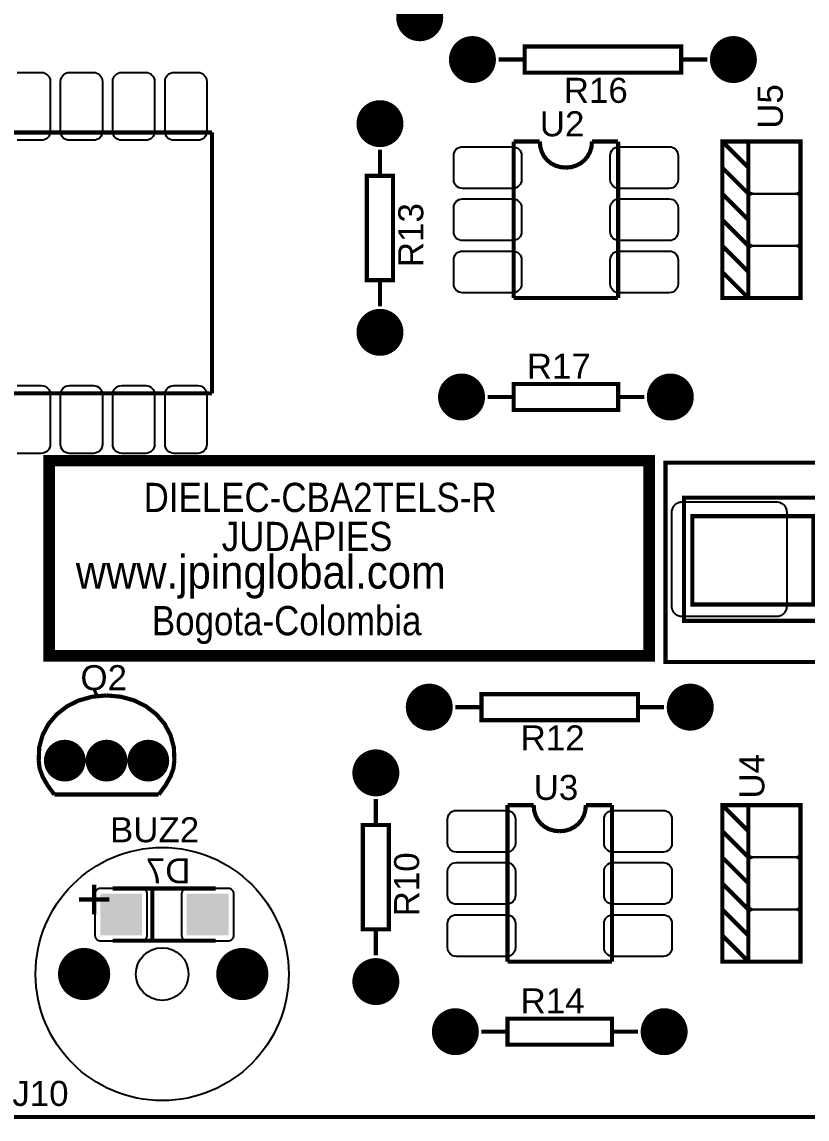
# Model space of a CAD drawing. Header units: inches. Extents: x -3.04 to 3.04, y -2.27 to 2.27.
# Drawn here: x 0.496 to 2.001, y -2.267 to -0.164 of the extents above; entities that cross this region are included whole.
import ezdxf

# ---------------------------------------------------------------- set-up
doc = ezdxf.new("R2010")
doc.units = ezdxf.units.IN
doc.layers.get('0').update_dxf_attribs({"linetype": 'CONTINUOUS'})

# ---------------------------------------------------------------- blocks, each defined once
blk = doc.blocks.new('RPAD')
blk.add_trace([(-0.5, -0.5), (-0.5, 0.5), (0.5, -0.5), (0.5, 0.5)])
blk = doc.blocks.new('EPAD')
at = {"const_width": 0.5}
blk.add_lwpolyline([(-0.25, 0, 1), (0.25, 0, 1)], format="xyb", close=True, dxfattribs=at)

msp = doc.modelspace()

# ---------------------------------------------------------------- linework, layer by layer
for points, const_width in [([(-2.896492, -2.262827), (3.038224, -2.262827), (3.038224, 2.262827), (-2.896492, 2.262827), (-2.896492, -2.262827)], 0.008), ([(-2.896492, -2.262827), (3.038224, -2.262827), (3.038224, 2.262827), (-2.896492, 2.262827), (-2.896492, -2.262827)], 0.008), ([(-2.896492, -2.262827), (3.038224, -2.262827), (3.038224, 2.262827), (-2.896492, 2.262827), (-2.896492, -2.262827)], 0.008), ([(1.459413, -0.261078), (1.759413, -0.261078), (1.759413, -0.211078), (1.459413, -0.211078), (1.459413, -0.261078)], 0.008), ([(1.459413, -0.261078), (1.759413, -0.261078), (1.759413, -0.211078), (1.459413, -0.211078), (1.459413, -0.261078)], 0.008), ([(1.459413, -0.261078), (1.759413, -0.261078), (1.759413, -0.211078), (1.459413, -0.211078), (1.459413, -0.261078)], 0.008), ([(1.459413, -0.236078), (1.409413, -0.236078)], 0.008), ([(1.459413, -0.236078), (1.409413, -0.236078)], 0.008), ([(1.459413, -0.236078), (1.409413, -0.236078)], 0.008), ([(1.809413, -0.236078), (1.759413, -0.236078)], 0.008), ([(1.809413, -0.236078), (1.759413, -0.236078)], 0.008), ([(1.809413, -0.236078), (1.759413, -0.236078)], 0.008), ([(-1.139618, -0.375858), (0.860382, -0.375858)], 0.008), ([(-1.139618, -0.375858), (0.860382, -0.375858)], 0.008), ([(-1.139618, -0.375858), (0.860382, -0.375858)], 0.008), ([(0.860382, -0.375858), (0.860382, -0.875858)], 0.008), ([(0.860382, -0.375858), (0.860382, -0.875858)], 0.008), ([(0.860382, -0.375858), (0.860382, -0.875858)], 0.008), ([(1.438547, -0.393165), (1.488547, -0.393165)], 0.008), ([(1.438547, -0.393165), (1.438547, -0.693165)], 0.008), ([(1.438547, -0.393165), (1.488547, -0.393165)], 0.008), ([(1.438547, -0.393165), (1.438547, -0.693165)], 0.008), ([(1.438547, -0.393165), (1.488547, -0.393165)], 0.008), ([(1.438547, -0.393165), (1.438547, -0.693165)], 0.008), ([(1.538547, -0.443165), (1.528072, -0.442206), (1.5185, -0.439431), (1.509983, -0.434991), (1.502672, -0.42904), (1.496721, -0.42173), (1.492281, -0.413212), (1.489506, -0.40364), (1.488547, -0.393165)], 0.008), ([(1.538547, -0.443165), (1.528072, -0.442206), (1.5185, -0.439431), (1.509983, -0.434991), (1.502672, -0.42904), (1.496721, -0.42173), (1.492281, -0.413212), (1.489506, -0.40364), (1.488547, -0.393165)], 0.008), ([(1.538547, -0.443165), (1.528072, -0.442206), (1.5185, -0.439431), (1.509983, -0.434991), (1.502672, -0.42904), (1.496721, -0.42173), (1.492281, -0.413212), (1.489506, -0.40364), (1.488547, -0.393165)], 0.008), ([(1.538547, -0.443165), (1.548735, -0.442206), (1.558172, -0.439431), (1.566672, -0.434991), (1.574047, -0.42904), (1.58011, -0.42173), (1.584672, -0.413212), (1.587547, -0.40364), (1.588547, -0.393165)], 0.008), ([(1.538547, -0.443165), (1.548735, -0.442206), (1.558172, -0.439431), (1.566672, -0.434991), (1.574047, -0.42904), (1.58011, -0.42173), (1.584672, -0.413212), (1.587547, -0.40364), (1.588547, -0.393165)], 0.008), ([(1.538547, -0.443165), (1.548735, -0.442206), (1.558172, -0.439431), (1.566672, -0.434991), (1.574047, -0.42904), (1.58011, -0.42173), (1.584672, -0.413212), (1.587547, -0.40364), (1.588547, -0.393165)], 0.008), ([(1.588547, -0.393165), (1.638547, -0.393165)], 0.008), ([(1.588547, -0.393165), (1.638547, -0.393165)], 0.008), ([(1.588547, -0.393165), (1.638547, -0.393165)], 0.008), ([(1.638547, -0.393165), (1.638547, -0.693165)], 0.008), ([(1.638547, -0.393165), (1.638547, -0.693165)], 0.008), ([(1.638547, -0.393165), (1.638547, -0.693165)], 0.008), ([(1.888154, -0.693165), (1.988154, -0.693165), (1.988154, -0.393165), (1.888154, -0.393165), (1.888154, -0.693165), (1.838154, -0.693165), (1.838154, -0.393165), (1.888154, -0.393165)], 0.008), ([(1.888154, -0.443165), (1.838154, -0.393165)], 0.008), ([(1.888154, -0.693165), (1.988154, -0.693165), (1.988154, -0.393165), (1.888154, -0.393165), (1.888154, -0.693165), (1.838154, -0.693165), (1.838154, -0.393165), (1.888154, -0.393165)], 0.008), ([(1.888154, -0.443165), (1.838154, -0.393165)], 0.008), ([(1.888154, -0.693165), (1.988154, -0.693165), (1.988154, -0.393165), (1.888154, -0.393165), (1.888154, -0.693165), (1.838154, -0.693165), (1.838154, -0.393165), (1.888154, -0.393165)], 0.008), ([(1.888154, -0.443165), (1.838154, -0.393165)], 0.008), ([(1.182248, -0.408913), (1.182248, -0.458913)], 0.008), ([(1.182248, -0.408913), (1.182248, -0.458913)], 0.008), ([(1.182248, -0.408913), (1.182248, -0.458913)], 0.008), ([(1.888154, -0.493165), (1.838154, -0.443165)], 0.008), ([(1.888154, -0.493165), (1.838154, -0.443165)], 0.008), ([(1.888154, -0.493165), (1.838154, -0.443165)], 0.008), ([(1.157248, -0.658913), (1.207248, -0.658913), (1.207248, -0.458913), (1.157248, -0.458913), (1.157248, -0.658913)], 0.008), ([(1.157248, -0.658913), (1.207248, -0.658913), (1.207248, -0.458913), (1.157248, -0.458913), (1.157248, -0.658913)], 0.008), ([(1.157248, -0.658913), (1.207248, -0.658913), (1.207248, -0.458913), (1.157248, -0.458913), (1.157248, -0.658913)], 0.008), ([(1.888154, -0.543165), (1.838154, -0.493165)], 0.008), ([(1.888154, -0.543165), (1.838154, -0.493165)], 0.008), ([(1.888154, -0.543165), (1.838154, -0.493165)], 0.008), ([(1.888154, -0.593165), (1.838154, -0.543165)], 0.008), ([(1.888154, -0.593165), (1.838154, -0.543165)], 0.008), ([(1.888154, -0.593165), (1.838154, -0.543165)], 0.008), ([(1.888154, -0.643165), (1.838154, -0.593165)], 0.008), ([(1.888154, -0.643165), (1.838154, -0.593165)], 0.008), ([(1.888154, -0.643165), (1.838154, -0.593165)], 0.008), ([(1.888154, -0.693165), (1.838154, -0.643165)], 0.008), ([(1.888154, -0.693165), (1.838154, -0.643165)], 0.008), ([(1.888154, -0.693165), (1.838154, -0.643165)], 0.008), ([(1.182248, -0.658913), (1.182248, -0.708913)], 0.008), ([(1.182248, -0.658913), (1.182248, -0.708913)], 0.008), ([(1.182248, -0.658913), (1.182248, -0.708913)], 0.008), ([(1.438547, -0.693165), (1.638547, -0.693165)], 0.008), ([(1.438547, -0.693165), (1.638547, -0.693165)], 0.008), ([(1.438547, -0.693165), (1.638547, -0.693165)], 0.008), ([(1.438547, -0.907842), (1.638547, -0.907842), (1.638547, -0.857842), (1.438547, -0.857842), (1.438547, -0.907842)], 0.008), ([(1.438547, -0.907842), (1.638547, -0.907842), (1.638547, -0.857842), (1.438547, -0.857842), (1.438547, -0.907842)], 0.008), ([(1.438547, -0.907842), (1.638547, -0.907842), (1.638547, -0.857842), (1.438547, -0.857842), (1.438547, -0.907842)], 0.008), ([(-1.139618, -0.875858), (0.860382, -0.875858)], 0.008), ([(-1.139618, -0.875858), (0.860382, -0.875858)], 0.008), ([(-1.139618, -0.875858), (0.860382, -0.875858)], 0.008), ([(1.388547, -0.882842), (1.438547, -0.882842)], 0.008), ([(1.388547, -0.882842), (1.438547, -0.882842)], 0.008), ([(1.388547, -0.882842), (1.438547, -0.882842)], 0.008), ([(1.638547, -0.882842), (1.688547, -0.882842)], 0.008), ([(1.638547, -0.882842), (1.688547, -0.882842)], 0.008), ([(1.638547, -0.882842), (1.688547, -0.882842)], 0.008), ([(0.54839, -1.378905), (1.697996, -1.378905), (1.697996, -1.004889), (0.54839, -1.004889), (0.54839, -1.378905)], 0.022), ([(0.54839, -1.378905), (1.697996, -1.378905), (1.697996, -1.004889), (0.54839, -1.004889), (0.54839, -1.378905)], 0.022), ([(0.54839, -1.378905), (1.697996, -1.378905), (1.697996, -1.004889), (0.54839, -1.004889), (0.54839, -1.378905)], 0.022), ([(1.729492, -1.390716), (2.883035, -1.390716), (2.883035, -1.008826), (1.729492, -1.008826), (1.729492, -1.390716)], 0.008), ([(1.729492, -1.390716), (2.883035, -1.390716), (2.883035, -1.008826), (1.729492, -1.008826), (1.729492, -1.390716)], 0.008), ([(1.729492, -1.390716), (2.883035, -1.390716), (2.883035, -1.008826), (1.729492, -1.008826), (1.729492, -1.390716)], 0.008), ([(1.764925, -1.311976), (2.851539, -1.311976), (2.851539, -1.075756), (1.764925, -1.075756), (1.764925, -1.311976)], 0.008), ([(1.764925, -1.311976), (2.851539, -1.311976), (2.851539, -1.075756), (1.764925, -1.075756), (1.764925, -1.311976)], 0.008), ([(1.764925, -1.311976), (2.851539, -1.311976), (2.851539, -1.075756), (1.764925, -1.075756), (1.764925, -1.311976)], 0.008), ([(1.780673, -1.28048), (2.012957, -1.28048), (2.012957, -1.111189), (1.780673, -1.111189), (1.780673, -1.28048)], 0.008), ([(1.780673, -1.28048), (2.012957, -1.28048), (2.012957, -1.111189), (1.780673, -1.111189), (1.780673, -1.28048)], 0.008), ([(1.780673, -1.28048), (2.012957, -1.28048), (2.012957, -1.111189), (1.780673, -1.111189), (1.780673, -1.28048)], 0.008), ([(0.528382, -1.579858), (0.529418, -1.5543), (0.535906, -1.530664), (0.547295, -1.509408), (0.56303, -1.490991), (0.58256, -1.475869), (0.60533, -1.464502), (0.630789, -1.457345), (0.658382, -1.454858)], 0.008), ([(0.528382, -1.579858), (0.529418, -1.5543), (0.535906, -1.530664), (0.547295, -1.509408), (0.56303, -1.490991), (0.58256, -1.475869), (0.60533, -1.464502), (0.630789, -1.457345), (0.658382, -1.454858)], 0.008), ([(0.528382, -1.579858), (0.529418, -1.5543), (0.535906, -1.530664), (0.547295, -1.509408), (0.56303, -1.490991), (0.58256, -1.475869), (0.60533, -1.464502), (0.630789, -1.457345), (0.658382, -1.454858)], 0.008), ([(0.788382, -1.579858), (0.787346, -1.5543), (0.780857, -1.530664), (0.769469, -1.509408), (0.753733, -1.490991), (0.734204, -1.475869), (0.711433, -1.464502), (0.685975, -1.457345), (0.658382, -1.454858)], 0.008), ([(0.788382, -1.579858), (0.787346, -1.5543), (0.780857, -1.530664), (0.769469, -1.509408), (0.753733, -1.490991), (0.734204, -1.475869), (0.711433, -1.464502), (0.685975, -1.457345), (0.658382, -1.454858)], 0.008), ([(0.788382, -1.579858), (0.787346, -1.5543), (0.780857, -1.530664), (0.769469, -1.509408), (0.753733, -1.490991), (0.734204, -1.475869), (0.711433, -1.464502), (0.685975, -1.457345), (0.658382, -1.454858)], 0.008), ([(1.376736, -1.50233), (1.676736, -1.50233), (1.676736, -1.45233), (1.376736, -1.45233), (1.376736, -1.50233)], 0.008), ([(1.376736, -1.50233), (1.676736, -1.50233), (1.676736, -1.45233), (1.376736, -1.45233), (1.376736, -1.50233)], 0.008), ([(1.376736, -1.50233), (1.676736, -1.50233), (1.676736, -1.45233), (1.376736, -1.45233), (1.376736, -1.50233)], 0.008), ([(1.376736, -1.47733), (1.326736, -1.47733)], 0.008), ([(1.376736, -1.47733), (1.326736, -1.47733)], 0.008), ([(1.376736, -1.47733), (1.326736, -1.47733)], 0.008), ([(1.726736, -1.47733), (1.676736, -1.47733)], 0.008), ([(1.726736, -1.47733), (1.676736, -1.47733)], 0.008), ([(1.726736, -1.47733), (1.676736, -1.47733)], 0.008), ([(0.528382, -1.579858), (0.530257, -1.594936), (0.535882, -1.610483), (0.545257, -1.626967), (0.558382, -1.644858)], 0.008), ([(0.528382, -1.579858), (0.530257, -1.594936), (0.535882, -1.610483), (0.545257, -1.626967), (0.558382, -1.644858)], 0.008), ([(0.528382, -1.579858), (0.530257, -1.594936), (0.535882, -1.610483), (0.545257, -1.626967), (0.558382, -1.644858)], 0.008), ([(0.788382, -1.579858), (0.786507, -1.594936), (0.780882, -1.610483), (0.771507, -1.626967), (0.758382, -1.644858)], 0.008), ([(0.788382, -1.579858), (0.786507, -1.594936), (0.780882, -1.610483), (0.771507, -1.626967), (0.758382, -1.644858)], 0.008), ([(0.788382, -1.579858), (0.786507, -1.594936), (0.780882, -1.610483), (0.771507, -1.626967), (0.758382, -1.644858)], 0.008), ([(0.558382, -1.644858), (0.758382, -1.644858)], 0.008), ([(0.558382, -1.644858), (0.758382, -1.644858)], 0.008), ([(0.558382, -1.644858), (0.758382, -1.644858)], 0.008), ([(1.174374, -1.653315), (1.174374, -1.703315)], 0.008), ([(1.174374, -1.653315), (1.174374, -1.703315)], 0.008), ([(1.174374, -1.653315), (1.174374, -1.703315)], 0.008), ([(1.426736, -1.665126), (1.476736, -1.665126)], 0.008), ([(1.426736, -1.665126), (1.426736, -1.965126)], 0.008), ([(1.426736, -1.665126), (1.476736, -1.665126)], 0.008), ([(1.426736, -1.665126), (1.426736, -1.965126)], 0.008), ([(1.426736, -1.665126), (1.476736, -1.665126)], 0.008), ([(1.426736, -1.665126), (1.426736, -1.965126)], 0.008), ([(1.526736, -1.715126), (1.516261, -1.714167), (1.506689, -1.711391), (1.498172, -1.706952), (1.490861, -1.701001), (1.48491, -1.69369), (1.48047, -1.685172), (1.477695, -1.6756), (1.476736, -1.665126)], 0.008), ([(1.526736, -1.715126), (1.516261, -1.714167), (1.506689, -1.711391), (1.498172, -1.706952), (1.490861, -1.701001), (1.48491, -1.69369), (1.48047, -1.685172), (1.477695, -1.6756), (1.476736, -1.665126)], 0.008), ([(1.526736, -1.715126), (1.516261, -1.714167), (1.506689, -1.711391), (1.498172, -1.706952), (1.490861, -1.701001), (1.48491, -1.69369), (1.48047, -1.685172), (1.477695, -1.6756), (1.476736, -1.665126)], 0.008), ([(1.526736, -1.715126), (1.536924, -1.714167), (1.546361, -1.711391), (1.554861, -1.706952), (1.562236, -1.701001), (1.568299, -1.69369), (1.572861, -1.685172), (1.575736, -1.6756), (1.576736, -1.665126)], 0.008), ([(1.526736, -1.715126), (1.536924, -1.714167), (1.546361, -1.711391), (1.554861, -1.706952), (1.562236, -1.701001), (1.568299, -1.69369), (1.572861, -1.685172), (1.575736, -1.6756), (1.576736, -1.665126)], 0.008), ([(1.526736, -1.715126), (1.536924, -1.714167), (1.546361, -1.711391), (1.554861, -1.706952), (1.562236, -1.701001), (1.568299, -1.69369), (1.572861, -1.685172), (1.575736, -1.6756), (1.576736, -1.665126)], 0.008), ([(1.576736, -1.665126), (1.626736, -1.665126)], 0.008), ([(1.576736, -1.665126), (1.626736, -1.665126)], 0.008), ([(1.576736, -1.665126), (1.626736, -1.665126)], 0.008), ([(1.626736, -1.665126), (1.626736, -1.965126)], 0.008), ([(1.626736, -1.665126), (1.626736, -1.965126)], 0.008), ([(1.626736, -1.665126), (1.626736, -1.965126)], 0.008), ([(1.888154, -1.965126), (1.988154, -1.965126), (1.988154, -1.665126), (1.888154, -1.665126), (1.888154, -1.965126), (1.838154, -1.965126), (1.838154, -1.665126), (1.888154, -1.665126)], 0.008), ([(1.888154, -1.715126), (1.838154, -1.665126)], 0.008), ([(1.888154, -1.965126), (1.988154, -1.965126), (1.988154, -1.665126), (1.888154, -1.665126), (1.888154, -1.965126), (1.838154, -1.965126), (1.838154, -1.665126), (1.888154, -1.665126)], 0.008), ([(1.888154, -1.715126), (1.838154, -1.665126)], 0.008), ([(1.888154, -1.965126), (1.988154, -1.965126), (1.988154, -1.665126), (1.888154, -1.665126), (1.888154, -1.965126), (1.838154, -1.965126), (1.838154, -1.665126), (1.888154, -1.665126)], 0.008), ([(1.888154, -1.715126), (1.838154, -1.665126)], 0.008), ([(1.149374, -1.903315), (1.199374, -1.903315), (1.199374, -1.703315), (1.149374, -1.703315), (1.149374, -1.903315)], 0.008), ([(1.149374, -1.903315), (1.199374, -1.903315), (1.199374, -1.703315), (1.149374, -1.703315), (1.149374, -1.903315)], 0.008), ([(1.149374, -1.903315), (1.199374, -1.903315), (1.199374, -1.703315), (1.149374, -1.703315), (1.149374, -1.903315)], 0.008), ([(1.888154, -1.765126), (1.838154, -1.715126)], 0.008), ([(1.888154, -1.765126), (1.838154, -1.715126)], 0.008), ([(1.888154, -1.765126), (1.838154, -1.715126)], 0.008), ([(1.888154, -1.815126), (1.838154, -1.765126)], 0.008), ([(1.888154, -1.815126), (1.838154, -1.765126)], 0.008), ([(1.888154, -1.815126), (1.838154, -1.765126)], 0.008), ([(0.867185, -1.824968), (0.670185, -1.824968)], 0.008), ([(0.867185, -1.824968), (0.670185, -1.824968)], 0.008), ([(0.867185, -1.824968), (0.670185, -1.824968)], 0.008), ([(0.746185, -1.824968), (0.746185, -1.924968)], 0.008), ([(0.746185, -1.824968), (0.746185, -1.924968)], 0.008), ([(0.746185, -1.824968), (0.746185, -1.924968)], 0.008), ([(1.888154, -1.865126), (1.838154, -1.815126)], 0.008), ([(1.888154, -1.865126), (1.838154, -1.815126)], 0.008), ([(1.888154, -1.865126), (1.838154, -1.815126)], 0.008), ([(1.888154, -1.915126), (1.838154, -1.865126)], 0.008), ([(1.888154, -1.915126), (1.838154, -1.865126)], 0.008), ([(1.888154, -1.915126), (1.838154, -1.865126)], 0.008), ([(1.174374, -1.903315), (1.174374, -1.953315)], 0.008), ([(1.174374, -1.903315), (1.174374, -1.953315)], 0.008), ([(1.174374, -1.903315), (1.174374, -1.953315)], 0.008), ([(1.888154, -1.965126), (1.838154, -1.915126)], 0.008), ([(1.888154, -1.965126), (1.838154, -1.915126)], 0.008), ([(1.888154, -1.965126), (1.838154, -1.915126)], 0.008), ([(0.670185, -1.924968), (0.867185, -1.924968)], 0.008), ([(0.670185, -1.924968), (0.867185, -1.924968)], 0.008), ([(0.670185, -1.924968), (0.867185, -1.924968)], 0.008), ([(1.426736, -1.965126), (1.626736, -1.965126)], 0.008), ([(1.426736, -1.965126), (1.626736, -1.965126)], 0.008), ([(1.426736, -1.965126), (1.626736, -1.965126)], 0.008), ([(1.426736, -2.124378), (1.626736, -2.124378), (1.626736, -2.074378), (1.426736, -2.074378), (1.426736, -2.124378)], 0.008), ([(1.426736, -2.124378), (1.626736, -2.124378), (1.626736, -2.074378), (1.426736, -2.074378), (1.426736, -2.124378)], 0.008), ([(1.426736, -2.124378), (1.626736, -2.124378), (1.626736, -2.074378), (1.426736, -2.074378), (1.426736, -2.124378)], 0.008), ([(1.376736, -2.099378), (1.426736, -2.099378)], 0.008), ([(1.376736, -2.099378), (1.426736, -2.099378)], 0.008), ([(1.376736, -2.099378), (1.426736, -2.099378)], 0.008), ([(1.626736, -2.099378), (1.676736, -2.099378)], 0.008), ([(1.626736, -2.099378), (1.676736, -2.099378)], 0.008), ([(1.626736, -2.099378), (1.676736, -2.099378)], 0.008)]:
    msp.add_lwpolyline(points, dxfattribs=dict(const_width=const_width))
for points in [[(0.487382, -0.260858), (0.533382, -0.260858), (0.536858, -0.261196), (0.540072, -0.262169), (0.542963, -0.263715), (0.545468, -0.265772), (0.547524, -0.268277), (0.54907, -0.271168), (0.550044, -0.274382), (0.550382, -0.277858), (0.550382, -0.373858), (0.550044, -0.377334), (0.54907, -0.380548), (0.547524, -0.383439), (0.545468, -0.385944), (0.542963, -0.388), (0.540072, -0.389546), (0.536858, -0.39052), (0.533382, -0.390858), (0.533382, -0.390858), (0.487382, -0.390858)], [(0.487382, -0.860858), (0.533382, -0.860858), (0.536858, -0.861196), (0.540072, -0.862169), (0.542963, -0.863715), (0.545468, -0.865772), (0.547524, -0.868277), (0.54907, -0.871168), (0.550044, -0.874382), (0.550382, -0.877858), (0.550382, -0.973858), (0.550044, -0.977334), (0.54907, -0.980548), (0.547524, -0.983439), (0.545468, -0.985944), (0.542963, -0.988), (0.540072, -0.989546), (0.536858, -0.99052), (0.533382, -0.990858), (0.487382, -0.990858)]]:
    msp.add_lwpolyline(points)
for points in [[(0.633382, -0.390858), (0.587382, -0.390858), (0.583906, -0.39052), (0.580692, -0.389546), (0.577801, -0.388), (0.575296, -0.385944), (0.573239, -0.383439), (0.571693, -0.380548), (0.57072, -0.377334), (0.570382, -0.373858), (0.570382, -0.277858), (0.57072, -0.274382), (0.571693, -0.271168), (0.573239, -0.268277), (0.575296, -0.265772), (0.577801, -0.263715), (0.580692, -0.262169), (0.583906, -0.261196), (0.587382, -0.260858), (0.633382, -0.260858), (0.636858, -0.261196), (0.640072, -0.262169), (0.642963, -0.263715), (0.645468, -0.265772), (0.647524, -0.268277), (0.64907, -0.271168), (0.650044, -0.274382), (0.650382, -0.277858), (0.650382, -0.373858), (0.650044, -0.377334), (0.64907, -0.380548), (0.647524, -0.383439), (0.645468, -0.385944), (0.642963, -0.388), (0.640072, -0.389546), (0.636858, -0.39052), (0.633382, -0.390858)], [(0.733382, -0.390858), (0.687382, -0.390858), (0.683906, -0.39052), (0.680692, -0.389546), (0.677801, -0.388), (0.675296, -0.385944), (0.673239, -0.383439), (0.671693, -0.380548), (0.67072, -0.377334), (0.670382, -0.373858), (0.670382, -0.277858), (0.67072, -0.274382), (0.671693, -0.271168), (0.673239, -0.268277), (0.675296, -0.265772), (0.677801, -0.263715), (0.680692, -0.262169), (0.683906, -0.261196), (0.687382, -0.260858), (0.733382, -0.260858), (0.736858, -0.261196), (0.740072, -0.262169), (0.742963, -0.263715), (0.745468, -0.265772), (0.747524, -0.268277), (0.74907, -0.271168), (0.750044, -0.274382), (0.750382, -0.277858), (0.750382, -0.373858), (0.750044, -0.377334), (0.74907, -0.380548), (0.747524, -0.383439), (0.745468, -0.385944), (0.742963, -0.388), (0.740072, -0.389546), (0.736858, -0.39052), (0.733382, -0.390858)], [(0.833382, -0.390858), (0.787382, -0.390858), (0.783906, -0.39052), (0.780692, -0.389546), (0.777801, -0.388), (0.775296, -0.385944), (0.773239, -0.383439), (0.771693, -0.380548), (0.77072, -0.377334), (0.770382, -0.373858), (0.770382, -0.277858), (0.77072, -0.274382), (0.771693, -0.271168), (0.773239, -0.268277), (0.775296, -0.265772), (0.777801, -0.263715), (0.780692, -0.262169), (0.783906, -0.261196), (0.787382, -0.260858), (0.833382, -0.260858), (0.836858, -0.261196), (0.840072, -0.262169), (0.842963, -0.263715), (0.845468, -0.265772), (0.847524, -0.268277), (0.84907, -0.271168), (0.850044, -0.274382), (0.850382, -0.277858), (0.850382, -0.373858), (0.850044, -0.377334), (0.84907, -0.380548), (0.847524, -0.383439), (0.845468, -0.385944), (0.842963, -0.388), (0.840072, -0.389546), (0.836858, -0.39052), (0.833382, -0.390858)], [(1.888154, -0.483165), (1.888154, -0.403165), (1.888204, -0.402126), (1.888352, -0.40112), (1.888594, -0.400154), (1.888925, -0.39923), (1.88934, -0.398353), (1.889835, -0.397529), (1.890404, -0.396761), (1.891044, -0.396056), (1.89175, -0.395415), (1.892518, -0.394846), (1.893342, -0.394352), (1.894218, -0.393937), (1.895142, -0.393606), (1.896109, -0.393364), (1.897114, -0.393215), (1.898154, -0.393165), (1.978154, -0.393165), (1.979193, -0.393215), (1.980198, -0.393364), (1.981165, -0.393606), (1.982089, -0.393937), (1.982965, -0.394352), (1.983789, -0.394846), (1.984557, -0.395415), (1.985263, -0.396056), (1.985903, -0.396761), (1.986472, -0.397529), (1.986967, -0.398353), (1.987382, -0.39923), (1.987713, -0.400154), (1.987955, -0.40112), (1.988103, -0.402126), (1.988154, -0.403165), (1.988154, -0.483165), (1.988103, -0.484204), (1.987955, -0.485209), (1.987713, -0.486176), (1.987382, -0.4871), (1.986967, -0.487977), (1.986472, -0.488801), (1.985903, -0.489569), (1.985263, -0.490274), (1.984557, -0.490915), (1.983789, -0.491484), (1.982965, -0.491978), (1.982089, -0.492393), (1.981165, -0.492724), (1.980198, -0.492966), (1.979193, -0.493115), (1.978154, -0.493165), (1.898154, -0.493165), (1.897114, -0.493115), (1.896109, -0.492966), (1.895142, -0.492724), (1.894218, -0.492393), (1.893342, -0.491978), (1.892518, -0.491484), (1.89175, -0.490915), (1.891044, -0.490274), (1.890404, -0.489569), (1.889835, -0.488801), (1.88934, -0.487977), (1.888925, -0.4871), (1.888594, -0.486176), (1.888352, -0.485209), (1.888204, -0.484204), (1.888154, -0.483165)], [(1.453547, -0.420165), (1.453547, -0.466165), (1.453209, -0.469641), (1.452236, -0.472855), (1.45069, -0.475746), (1.448633, -0.478251), (1.446128, -0.480307), (1.443237, -0.481854), (1.440023, -0.482827), (1.436547, -0.483165), (1.340547, -0.483165), (1.337071, -0.482827), (1.333857, -0.481854), (1.330966, -0.480307), (1.328461, -0.478251), (1.326405, -0.475746), (1.324859, -0.472855), (1.323885, -0.469641), (1.323547, -0.466165), (1.323547, -0.420165), (1.323885, -0.416689), (1.324859, -0.413475), (1.326405, -0.410584), (1.328461, -0.408079), (1.330966, -0.406022), (1.333857, -0.404476), (1.337071, -0.403503), (1.340547, -0.403165), (1.436547, -0.403165), (1.440023, -0.403503), (1.443237, -0.404476), (1.446128, -0.406022), (1.448633, -0.408079), (1.45069, -0.410584), (1.452236, -0.413475), (1.453209, -0.416689), (1.453547, -0.420165)], [(1.753547, -0.420165), (1.753547, -0.466165), (1.753209, -0.469641), (1.752236, -0.472855), (1.75069, -0.475746), (1.748633, -0.478251), (1.746128, -0.480307), (1.743237, -0.481854), (1.740023, -0.482827), (1.736547, -0.483165), (1.640547, -0.483165), (1.637071, -0.482827), (1.633857, -0.481854), (1.630966, -0.480307), (1.628461, -0.478251), (1.626405, -0.475746), (1.624859, -0.472855), (1.623885, -0.469641), (1.623547, -0.466165), (1.623547, -0.420165), (1.623885, -0.416689), (1.624859, -0.413475), (1.626405, -0.410584), (1.628461, -0.408079), (1.630966, -0.406022), (1.633857, -0.404476), (1.637071, -0.403503), (1.640547, -0.403165), (1.736547, -0.403165), (1.740023, -0.403503), (1.743237, -0.404476), (1.746128, -0.406022), (1.748633, -0.408079), (1.75069, -0.410584), (1.752236, -0.413475), (1.753209, -0.416689), (1.753547, -0.420165)], [(1.453547, -0.520165), (1.453547, -0.566165), (1.453209, -0.569641), (1.452236, -0.572855), (1.45069, -0.575746), (1.448633, -0.578251), (1.446128, -0.580307), (1.443237, -0.581854), (1.440023, -0.582827), (1.436547, -0.583165), (1.340547, -0.583165), (1.337071, -0.582827), (1.333857, -0.581854), (1.330966, -0.580307), (1.328461, -0.578251), (1.326405, -0.575746), (1.324859, -0.572855), (1.323885, -0.569641), (1.323547, -0.566165), (1.323547, -0.520165), (1.323885, -0.516689), (1.324859, -0.513475), (1.326405, -0.510584), (1.328461, -0.508079), (1.330966, -0.506022), (1.333857, -0.504476), (1.337071, -0.503503), (1.340547, -0.503165), (1.436547, -0.503165), (1.440023, -0.503503), (1.443237, -0.504476), (1.446128, -0.506022), (1.448633, -0.508079), (1.45069, -0.510584), (1.452236, -0.513475), (1.453209, -0.516689), (1.453547, -0.520165)], [(1.753547, -0.520165), (1.753547, -0.566165), (1.753209, -0.569641), (1.752236, -0.572855), (1.75069, -0.575746), (1.748633, -0.578251), (1.746128, -0.580307), (1.743237, -0.581854), (1.740023, -0.582827), (1.736547, -0.583165), (1.640547, -0.583165), (1.637071, -0.582827), (1.633857, -0.581854), (1.630966, -0.580307), (1.628461, -0.578251), (1.626405, -0.575746), (1.624859, -0.572855), (1.623885, -0.569641), (1.623547, -0.566165), (1.623547, -0.520165), (1.623885, -0.516689), (1.624859, -0.513475), (1.626405, -0.510584), (1.628461, -0.508079), (1.630966, -0.506022), (1.633857, -0.504476), (1.637071, -0.503503), (1.640547, -0.503165), (1.736547, -0.503165), (1.740023, -0.503503), (1.743237, -0.504476), (1.746128, -0.506022), (1.748633, -0.508079), (1.75069, -0.510584), (1.752236, -0.513475), (1.753209, -0.516689), (1.753547, -0.520165)], [(1.888154, -0.583165), (1.888154, -0.503165), (1.888204, -0.502126), (1.888352, -0.50112), (1.888594, -0.500154), (1.888925, -0.49923), (1.88934, -0.498353), (1.889835, -0.497529), (1.890404, -0.496761), (1.891044, -0.496056), (1.89175, -0.495415), (1.892518, -0.494846), (1.893342, -0.494352), (1.894218, -0.493937), (1.895142, -0.493606), (1.896109, -0.493364), (1.897114, -0.493215), (1.898154, -0.493165), (1.978154, -0.493165), (1.979193, -0.493215), (1.980198, -0.493364), (1.981165, -0.493606), (1.982089, -0.493937), (1.982965, -0.494352), (1.983789, -0.494846), (1.984557, -0.495415), (1.985263, -0.496056), (1.985903, -0.496761), (1.986472, -0.497529), (1.986967, -0.498353), (1.987382, -0.49923), (1.987713, -0.500154), (1.987955, -0.50112), (1.988103, -0.502126), (1.988154, -0.503165), (1.988154, -0.583165), (1.988103, -0.584204), (1.987955, -0.585209), (1.987713, -0.586176), (1.987382, -0.5871), (1.986967, -0.587977), (1.986472, -0.588801), (1.985903, -0.589569), (1.985263, -0.590274), (1.984557, -0.590915), (1.983789, -0.591484), (1.982965, -0.591978), (1.982089, -0.592393), (1.981165, -0.592724), (1.980198, -0.592966), (1.979193, -0.593115), (1.978154, -0.593165), (1.898154, -0.593165), (1.897114, -0.593115), (1.896109, -0.592966), (1.895142, -0.592724), (1.894218, -0.592393), (1.893342, -0.591978), (1.892518, -0.591484), (1.89175, -0.590915), (1.891044, -0.590274), (1.890404, -0.589569), (1.889835, -0.588801), (1.88934, -0.587977), (1.888925, -0.5871), (1.888594, -0.586176), (1.888352, -0.585209), (1.888204, -0.584204), (1.888154, -0.583165)], [(1.453547, -0.620165), (1.453547, -0.666165), (1.453209, -0.669641), (1.452236, -0.672855), (1.45069, -0.675746), (1.448633, -0.678251), (1.446128, -0.680307), (1.443237, -0.681854), (1.440023, -0.682827), (1.436547, -0.683165), (1.340547, -0.683165), (1.337071, -0.682827), (1.333857, -0.681854), (1.330966, -0.680307), (1.328461, -0.678251), (1.326405, -0.675746), (1.324859, -0.672855), (1.323885, -0.669641), (1.323547, -0.666165), (1.323547, -0.620165), (1.323885, -0.616689), (1.324859, -0.613475), (1.326405, -0.610584), (1.328461, -0.608079), (1.330966, -0.606022), (1.333857, -0.604476), (1.337071, -0.603503), (1.340547, -0.603165), (1.436547, -0.603165), (1.440023, -0.603503), (1.443237, -0.604476), (1.446128, -0.606022), (1.448633, -0.608079), (1.45069, -0.610584), (1.452236, -0.613475), (1.453209, -0.616689), (1.453547, -0.620165)], [(1.753547, -0.620165), (1.753547, -0.666165), (1.753209, -0.669641), (1.752236, -0.672855), (1.75069, -0.675746), (1.748633, -0.678251), (1.746128, -0.680307), (1.743237, -0.681854), (1.740023, -0.682827), (1.736547, -0.683165), (1.640547, -0.683165), (1.637071, -0.682827), (1.633857, -0.681854), (1.630966, -0.680307), (1.628461, -0.678251), (1.626405, -0.675746), (1.624859, -0.672855), (1.623885, -0.669641), (1.623547, -0.666165), (1.623547, -0.620165), (1.623885, -0.616689), (1.624859, -0.613475), (1.626405, -0.610584), (1.628461, -0.608079), (1.630966, -0.606022), (1.633857, -0.604476), (1.637071, -0.603503), (1.640547, -0.603165), (1.736547, -0.603165), (1.740023, -0.603503), (1.743237, -0.604476), (1.746128, -0.606022), (1.748633, -0.608079), (1.75069, -0.610584), (1.752236, -0.613475), (1.753209, -0.616689), (1.753547, -0.620165)], [(1.888154, -0.683165), (1.888154, -0.603165), (1.888204, -0.602126), (1.888352, -0.60112), (1.888594, -0.600154), (1.888925, -0.59923), (1.88934, -0.598353), (1.889835, -0.597529), (1.890404, -0.596761), (1.891044, -0.596056), (1.89175, -0.595415), (1.892518, -0.594846), (1.893342, -0.594352), (1.894218, -0.593937), (1.895142, -0.593606), (1.896109, -0.593364), (1.897114, -0.593215), (1.898154, -0.593165), (1.978154, -0.593165), (1.979193, -0.593215), (1.980198, -0.593364), (1.981165, -0.593606), (1.982089, -0.593937), (1.982965, -0.594352), (1.983789, -0.594846), (1.984557, -0.595415), (1.985263, -0.596056), (1.985903, -0.596761), (1.986472, -0.597529), (1.986967, -0.598353), (1.987382, -0.59923), (1.987713, -0.600154), (1.987955, -0.60112), (1.988103, -0.602126), (1.988154, -0.603165), (1.988154, -0.683165), (1.988103, -0.684204), (1.987955, -0.685209), (1.987713, -0.686176), (1.987382, -0.6871), (1.986967, -0.687977), (1.986472, -0.688801), (1.985903, -0.689569), (1.985263, -0.690274), (1.984557, -0.690915), (1.983789, -0.691484), (1.982965, -0.691978), (1.982089, -0.692393), (1.981165, -0.692724), (1.980198, -0.692966), (1.979193, -0.693115), (1.978154, -0.693165), (1.898154, -0.693165), (1.897114, -0.693115), (1.896109, -0.692966), (1.895142, -0.692724), (1.894218, -0.692393), (1.893342, -0.691978), (1.892518, -0.691484), (1.89175, -0.690915), (1.891044, -0.690274), (1.890404, -0.689569), (1.889835, -0.688801), (1.88934, -0.687977), (1.888925, -0.6871), (1.888594, -0.686176), (1.888352, -0.685209), (1.888204, -0.684204), (1.888154, -0.683165)], [(0.587382, -0.860858), (0.633382, -0.860858), (0.636858, -0.861196), (0.640072, -0.862169), (0.642963, -0.863715), (0.645468, -0.865772), (0.647524, -0.868277), (0.64907, -0.871168), (0.650044, -0.874382), (0.650382, -0.877858), (0.650382, -0.973858), (0.650044, -0.977334), (0.64907, -0.980548), (0.647524, -0.983439), (0.645468, -0.985944), (0.642963, -0.988), (0.640072, -0.989546), (0.636858, -0.99052), (0.633382, -0.990858), (0.587382, -0.990858), (0.583906, -0.99052), (0.580692, -0.989546), (0.577801, -0.988), (0.575296, -0.985944), (0.573239, -0.983439), (0.571693, -0.980548), (0.57072, -0.977334), (0.570382, -0.973858), (0.570382, -0.877858), (0.57072, -0.874382), (0.571693, -0.871168), (0.573239, -0.868277), (0.575296, -0.865772), (0.577801, -0.863715), (0.580692, -0.862169), (0.583906, -0.861196), (0.587382, -0.860858)], [(0.687382, -0.860858), (0.733382, -0.860858), (0.736858, -0.861196), (0.740072, -0.862169), (0.742963, -0.863715), (0.745468, -0.865772), (0.747524, -0.868277), (0.74907, -0.871168), (0.750044, -0.874382), (0.750382, -0.877858), (0.750382, -0.973858), (0.750044, -0.977334), (0.74907, -0.980548), (0.747524, -0.983439), (0.745468, -0.985944), (0.742963, -0.988), (0.740072, -0.989546), (0.736858, -0.99052), (0.733382, -0.990858), (0.687382, -0.990858), (0.683906, -0.99052), (0.680692, -0.989546), (0.677801, -0.988), (0.675296, -0.985944), (0.673239, -0.983439), (0.671693, -0.980548), (0.67072, -0.977334), (0.670382, -0.973858), (0.670382, -0.877858), (0.67072, -0.874382), (0.671693, -0.871168), (0.673239, -0.868277), (0.675296, -0.865772), (0.677801, -0.863715), (0.680692, -0.862169), (0.683906, -0.861196), (0.687382, -0.860858)], [(0.787382, -0.860858), (0.833382, -0.860858), (0.836858, -0.861196), (0.840072, -0.862169), (0.842963, -0.863715), (0.845468, -0.865772), (0.847524, -0.868277), (0.84907, -0.871168), (0.850044, -0.874382), (0.850382, -0.877858), (0.850382, -0.973858), (0.850044, -0.977334), (0.84907, -0.980548), (0.847524, -0.983439), (0.845468, -0.985944), (0.842963, -0.988), (0.840072, -0.989546), (0.836858, -0.99052), (0.833382, -0.990858), (0.787382, -0.990858), (0.783906, -0.99052), (0.780692, -0.989546), (0.777801, -0.988), (0.775296, -0.985944), (0.773239, -0.983439), (0.771693, -0.980548), (0.77072, -0.977334), (0.770382, -0.973858), (0.770382, -0.877858), (0.77072, -0.874382), (0.771693, -0.871168), (0.773239, -0.868277), (0.775296, -0.865772), (0.777801, -0.863715), (0.780692, -0.862169), (0.783906, -0.861196), (0.787382, -0.860858)], [(1.761539, -1.083866), (1.941539, -1.083866), (1.943618, -1.083967), (1.945629, -1.084264), (1.947563, -1.084747), (1.949411, -1.085409), (1.951163, -1.086239), (1.952811, -1.087228), (1.954346, -1.088367), (1.955758, -1.089647), (1.957039, -1.091059), (1.958178, -1.092594), (1.959167, -1.094242), (1.959996, -1.095994), (1.960658, -1.097843), (1.961141, -1.099776), (1.961438, -1.101787), (1.961539, -1.103866), (1.961539, -1.283866), (1.961438, -1.285944), (1.961141, -1.287955), (1.960658, -1.289889), (1.959996, -1.291737), (1.959167, -1.293489), (1.958178, -1.295138), (1.957039, -1.296672), (1.955758, -1.298085), (1.954346, -1.299365), (1.952811, -1.300504), (1.951163, -1.301493), (1.949411, -1.302323), (1.947563, -1.302984), (1.945629, -1.303468), (1.943618, -1.303765), (1.941539, -1.303866), (1.761539, -1.303866), (1.759461, -1.303765), (1.75745, -1.303468), (1.755516, -1.302984), (1.753668, -1.302323), (1.751916, -1.301493), (1.750267, -1.300504), (1.748733, -1.299365), (1.74732, -1.298085), (1.74604, -1.296672), (1.744901, -1.295138), (1.743912, -1.293489), (1.743082, -1.291737), (1.742421, -1.289889), (1.741937, -1.287955), (1.741641, -1.285944), (1.741539, -1.283866), (1.741539, -1.103866), (1.741641, -1.101787), (1.741937, -1.099776), (1.742421, -1.097843), (1.743082, -1.095994), (1.743912, -1.094242), (1.744901, -1.092594), (1.74604, -1.091059), (1.74732, -1.089647), (1.748733, -1.088367), (1.750267, -1.087228), (1.751916, -1.086239), (1.753668, -1.085409), (1.755516, -1.084747), (1.75745, -1.084264), (1.759461, -1.083967), (1.761539, -1.083866)], [(1.441736, -1.692126), (1.441736, -1.738126), (1.441398, -1.741602), (1.440425, -1.744816), (1.438879, -1.747707), (1.436822, -1.750211), (1.434317, -1.752268), (1.431426, -1.753814), (1.428212, -1.754787), (1.424736, -1.755126), (1.328736, -1.755126), (1.32526, -1.754787), (1.322046, -1.753814), (1.319155, -1.752268), (1.31665, -1.750211), (1.314594, -1.747707), (1.313048, -1.744816), (1.312074, -1.741602), (1.311736, -1.738126), (1.311736, -1.692126), (1.312074, -1.68865), (1.313048, -1.685435), (1.314594, -1.682544), (1.31665, -1.68004), (1.319155, -1.677983), (1.322046, -1.676437), (1.32526, -1.675464), (1.328736, -1.675126), (1.424736, -1.675126), (1.428212, -1.675464), (1.431426, -1.676437), (1.434317, -1.677983), (1.436822, -1.68004), (1.438879, -1.682544), (1.440425, -1.685435), (1.441398, -1.68865), (1.441736, -1.692126)], [(1.741736, -1.692126), (1.741736, -1.738126), (1.741398, -1.741602), (1.740425, -1.744816), (1.738879, -1.747707), (1.736822, -1.750211), (1.734317, -1.752268), (1.731426, -1.753814), (1.728212, -1.754787), (1.724736, -1.755126), (1.628736, -1.755126), (1.62526, -1.754787), (1.622046, -1.753814), (1.619155, -1.752268), (1.61665, -1.750211), (1.614594, -1.747707), (1.613048, -1.744816), (1.612074, -1.741602), (1.611736, -1.738126), (1.611736, -1.692126), (1.612074, -1.68865), (1.613048, -1.685435), (1.614594, -1.682544), (1.61665, -1.68004), (1.619155, -1.677983), (1.622046, -1.676437), (1.62526, -1.675464), (1.628736, -1.675126), (1.724736, -1.675126), (1.728212, -1.675464), (1.731426, -1.676437), (1.734317, -1.677983), (1.736822, -1.68004), (1.738879, -1.682544), (1.740425, -1.685435), (1.741398, -1.68865), (1.741736, -1.692126)], [(1.888154, -1.755126), (1.888154, -1.675126), (1.888204, -1.674086), (1.888352, -1.673081), (1.888594, -1.672114), (1.888925, -1.67119), (1.88934, -1.670314), (1.889835, -1.66949), (1.890404, -1.668722), (1.891044, -1.668016), (1.89175, -1.667376), (1.892518, -1.666807), (1.893342, -1.666312), (1.894218, -1.665897), (1.895142, -1.665567), (1.896109, -1.665324), (1.897114, -1.665176), (1.898154, -1.665126), (1.978154, -1.665126), (1.979193, -1.665176), (1.980198, -1.665324), (1.981165, -1.665567), (1.982089, -1.665897), (1.982965, -1.666312), (1.983789, -1.666807), (1.984557, -1.667376), (1.985263, -1.668016), (1.985903, -1.668722), (1.986472, -1.66949), (1.986967, -1.670314), (1.987382, -1.67119), (1.987713, -1.672114), (1.987955, -1.673081), (1.988103, -1.674086), (1.988154, -1.675126), (1.988154, -1.755126), (1.988103, -1.756165), (1.987955, -1.75717), (1.987713, -1.758137), (1.987382, -1.759061), (1.986967, -1.759937), (1.986472, -1.760761), (1.985903, -1.761529), (1.985263, -1.762235), (1.984557, -1.762875), (1.983789, -1.763444), (1.982965, -1.763939), (1.982089, -1.764354), (1.981165, -1.764685), (1.980198, -1.764927), (1.979193, -1.765075), (1.978154, -1.765126), (1.898154, -1.765126), (1.897114, -1.765075), (1.896109, -1.764927), (1.895142, -1.764685), (1.894218, -1.764354), (1.893342, -1.763939), (1.892518, -1.763444), (1.89175, -1.762875), (1.891044, -1.762235), (1.890404, -1.761529), (1.889835, -1.760761), (1.88934, -1.759937), (1.888925, -1.759061), (1.888594, -1.758137), (1.888352, -1.75717), (1.888204, -1.756165), (1.888154, -1.755126)], [(1.888154, -1.855126), (1.888154, -1.775126), (1.888204, -1.774086), (1.888352, -1.773081), (1.888594, -1.772114), (1.888925, -1.77119), (1.88934, -1.770314), (1.889835, -1.76949), (1.890404, -1.768722), (1.891044, -1.768016), (1.89175, -1.767376), (1.892518, -1.766807), (1.893342, -1.766312), (1.894218, -1.765897), (1.895142, -1.765567), (1.896109, -1.765324), (1.897114, -1.765176), (1.898154, -1.765126), (1.978154, -1.765126), (1.979193, -1.765176), (1.980198, -1.765324), (1.981165, -1.765567), (1.982089, -1.765897), (1.982965, -1.766312), (1.983789, -1.766807), (1.984557, -1.767376), (1.985263, -1.768016), (1.985903, -1.768722), (1.986472, -1.76949), (1.986967, -1.770314), (1.987382, -1.77119), (1.987713, -1.772114), (1.987955, -1.773081), (1.988103, -1.774086), (1.988154, -1.775126), (1.988154, -1.855126), (1.988103, -1.856165), (1.987955, -1.85717), (1.987713, -1.858137), (1.987382, -1.859061), (1.986967, -1.859937), (1.986472, -1.860761), (1.985903, -1.861529), (1.985263, -1.862235), (1.984557, -1.862875), (1.983789, -1.863444), (1.982965, -1.863939), (1.982089, -1.864354), (1.981165, -1.864685), (1.980198, -1.864927), (1.979193, -1.865075), (1.978154, -1.865126), (1.898154, -1.865126), (1.897114, -1.865075), (1.896109, -1.864927), (1.895142, -1.864685), (1.894218, -1.864354), (1.893342, -1.863939), (1.892518, -1.863444), (1.89175, -1.862875), (1.891044, -1.862235), (1.890404, -1.861529), (1.889835, -1.860761), (1.88934, -1.859937), (1.888925, -1.859061), (1.888594, -1.858137), (1.888352, -1.85717), (1.888204, -1.856165), (1.888154, -1.855126)], [(1.441736, -1.792126), (1.441736, -1.838126), (1.441398, -1.841602), (1.440425, -1.844816), (1.438879, -1.847707), (1.436822, -1.850211), (1.434317, -1.852268), (1.431426, -1.853814), (1.428212, -1.854787), (1.424736, -1.855126), (1.328736, -1.855126), (1.32526, -1.854787), (1.322046, -1.853814), (1.319155, -1.852268), (1.31665, -1.850211), (1.314594, -1.847707), (1.313048, -1.844816), (1.312074, -1.841602), (1.311736, -1.838126), (1.311736, -1.792126), (1.312074, -1.78865), (1.313048, -1.785435), (1.314594, -1.782544), (1.31665, -1.78004), (1.319155, -1.777983), (1.322046, -1.776437), (1.32526, -1.775464), (1.328736, -1.775126), (1.424736, -1.775126), (1.428212, -1.775464), (1.431426, -1.776437), (1.434317, -1.777983), (1.436822, -1.78004), (1.438879, -1.782544), (1.440425, -1.785435), (1.441398, -1.78865), (1.441736, -1.792126)], [(1.741736, -1.792126), (1.741736, -1.838126), (1.741398, -1.841602), (1.740425, -1.844816), (1.738879, -1.847707), (1.736822, -1.850211), (1.734317, -1.852268), (1.731426, -1.853814), (1.728212, -1.854787), (1.724736, -1.855126), (1.628736, -1.855126), (1.62526, -1.854787), (1.622046, -1.853814), (1.619155, -1.852268), (1.61665, -1.850211), (1.614594, -1.847707), (1.613048, -1.844816), (1.612074, -1.841602), (1.611736, -1.838126), (1.611736, -1.792126), (1.612074, -1.78865), (1.613048, -1.785435), (1.614594, -1.782544), (1.61665, -1.78004), (1.619155, -1.777983), (1.622046, -1.776437), (1.62526, -1.775464), (1.628736, -1.775126), (1.724736, -1.775126), (1.728212, -1.775464), (1.731426, -1.776437), (1.734317, -1.777983), (1.736822, -1.78004), (1.738879, -1.782544), (1.740425, -1.785435), (1.741398, -1.78865), (1.741736, -1.792126)], [(0.726185, -1.824968), (0.646185, -1.824968), (0.645146, -1.825019), (0.644141, -1.825167), (0.643174, -1.825409), (0.64225, -1.82574), (0.641373, -1.826154), (0.640549, -1.826649), (0.639781, -1.827219), (0.639076, -1.827859), (0.638435, -1.828565), (0.637866, -1.829332), (0.637372, -1.830156), (0.636957, -1.831033), (0.636626, -1.831957), (0.636384, -1.832924), (0.636235, -1.833929), (0.636185, -1.834968), (0.636185, -1.914968), (0.636235, -1.916007), (0.636384, -1.917013), (0.636626, -1.91798), (0.636957, -1.918904), (0.637372, -1.91978), (0.637866, -1.920604), (0.638435, -1.921371), (0.639076, -1.922078), (0.639781, -1.922718), (0.640549, -1.923287), (0.641373, -1.923782), (0.64225, -1.924196), (0.643174, -1.924527), (0.644141, -1.924769), (0.645146, -1.924918), (0.646185, -1.924968), (0.726185, -1.924968), (0.727224, -1.924918), (0.72823, -1.924769), (0.729196, -1.924527), (0.73012, -1.924196), (0.730997, -1.923782), (0.731821, -1.923287), (0.732589, -1.922718), (0.733294, -1.922078), (0.733935, -1.921371), (0.734504, -1.920604), (0.734998, -1.91978), (0.735413, -1.918904), (0.735744, -1.91798), (0.735986, -1.917013), (0.736135, -1.916007), (0.736185, -1.914968), (0.736185, -1.834968), (0.736135, -1.833929), (0.735986, -1.832924), (0.735744, -1.831957), (0.735413, -1.831033), (0.734998, -1.830156), (0.734504, -1.829332), (0.733935, -1.828565), (0.733294, -1.827859), (0.732589, -1.827219), (0.731821, -1.826649), (0.730997, -1.826154), (0.73012, -1.82574), (0.729196, -1.825409), (0.72823, -1.825167), (0.727224, -1.825019), (0.726185, -1.824968)], [(0.892185, -1.824968), (0.812185, -1.824968), (0.811146, -1.825019), (0.810141, -1.825167), (0.809174, -1.825409), (0.80825, -1.82574), (0.807373, -1.826154), (0.806549, -1.826649), (0.805781, -1.827219), (0.805076, -1.827859), (0.804435, -1.828565), (0.803866, -1.829332), (0.803372, -1.830156), (0.802957, -1.831033), (0.802626, -1.831957), (0.802384, -1.832924), (0.802235, -1.833929), (0.802185, -1.834968), (0.802185, -1.914968), (0.802235, -1.916007), (0.802384, -1.917013), (0.802626, -1.91798), (0.802957, -1.918904), (0.803372, -1.91978), (0.803866, -1.920604), (0.804435, -1.921371), (0.805076, -1.922078), (0.805781, -1.922718), (0.806549, -1.923287), (0.807373, -1.923782), (0.80825, -1.924196), (0.809174, -1.924527), (0.810141, -1.924769), (0.811146, -1.924918), (0.812185, -1.924968), (0.892185, -1.924968), (0.893224, -1.924918), (0.89423, -1.924769), (0.895196, -1.924527), (0.89612, -1.924196), (0.896997, -1.923782), (0.897821, -1.923287), (0.898589, -1.922718), (0.899294, -1.922078), (0.899935, -1.921371), (0.900504, -1.920604), (0.900998, -1.91978), (0.901413, -1.918904), (0.901744, -1.91798), (0.901986, -1.917013), (0.902135, -1.916007), (0.902185, -1.914968), (0.902185, -1.834968), (0.902135, -1.833929), (0.901986, -1.832924), (0.901744, -1.831957), (0.901413, -1.831033), (0.900998, -1.830156), (0.900504, -1.829332), (0.899935, -1.828565), (0.899294, -1.827859), (0.898589, -1.827219), (0.897821, -1.826649), (0.896997, -1.826154), (0.89612, -1.82574), (0.895196, -1.825409), (0.89423, -1.825167), (0.893224, -1.825019), (0.892185, -1.824968)], [(1.888154, -1.955126), (1.888154, -1.875126), (1.888204, -1.874086), (1.888352, -1.873081), (1.888594, -1.872114), (1.888925, -1.87119), (1.88934, -1.870314), (1.889835, -1.86949), (1.890404, -1.868722), (1.891044, -1.868016), (1.89175, -1.867376), (1.892518, -1.866807), (1.893342, -1.866312), (1.894218, -1.865897), (1.895142, -1.865567), (1.896109, -1.865324), (1.897114, -1.865176), (1.898154, -1.865126), (1.978154, -1.865126), (1.979193, -1.865176), (1.980198, -1.865324), (1.981165, -1.865567), (1.982089, -1.865897), (1.982965, -1.866312), (1.983789, -1.866807), (1.984557, -1.867376), (1.985263, -1.868016), (1.985903, -1.868722), (1.986472, -1.86949), (1.986967, -1.870314), (1.987382, -1.87119), (1.987713, -1.872114), (1.987955, -1.873081), (1.988103, -1.874086), (1.988154, -1.875126), (1.988154, -1.955126), (1.988103, -1.956165), (1.987955, -1.95717), (1.987713, -1.958137), (1.987382, -1.959061), (1.986967, -1.959937), (1.986472, -1.960761), (1.985903, -1.961529), (1.985263, -1.962235), (1.984557, -1.962875), (1.983789, -1.963444), (1.982965, -1.963939), (1.982089, -1.964354), (1.981165, -1.964685), (1.980198, -1.964927), (1.979193, -1.965075), (1.978154, -1.965126), (1.898154, -1.965126), (1.897114, -1.965075), (1.896109, -1.964927), (1.895142, -1.964685), (1.894218, -1.964354), (1.893342, -1.963939), (1.892518, -1.963444), (1.89175, -1.962875), (1.891044, -1.962235), (1.890404, -1.961529), (1.889835, -1.960761), (1.88934, -1.959937), (1.888925, -1.959061), (1.888594, -1.958137), (1.888352, -1.95717), (1.888204, -1.956165), (1.888154, -1.955126)], [(1.441736, -1.892126), (1.441736, -1.938126), (1.441398, -1.941602), (1.440425, -1.944816), (1.438879, -1.947707), (1.436822, -1.950211), (1.434317, -1.952268), (1.431426, -1.953814), (1.428212, -1.954787), (1.424736, -1.955126), (1.328736, -1.955126), (1.32526, -1.954787), (1.322046, -1.953814), (1.319155, -1.952268), (1.31665, -1.950211), (1.314594, -1.947707), (1.313048, -1.944816), (1.312074, -1.941602), (1.311736, -1.938126), (1.311736, -1.892126), (1.312074, -1.88865), (1.313048, -1.885435), (1.314594, -1.882544), (1.31665, -1.88004), (1.319155, -1.877983), (1.322046, -1.876437), (1.32526, -1.875464), (1.328736, -1.875126), (1.424736, -1.875126), (1.428212, -1.875464), (1.431426, -1.876437), (1.434317, -1.877983), (1.436822, -1.88004), (1.438879, -1.882544), (1.440425, -1.885435), (1.441398, -1.88865), (1.441736, -1.892126)], [(1.741736, -1.892126), (1.741736, -1.938126), (1.741398, -1.941602), (1.740425, -1.944816), (1.738879, -1.947707), (1.736822, -1.950211), (1.734317, -1.952268), (1.731426, -1.953814), (1.728212, -1.954787), (1.724736, -1.955126), (1.628736, -1.955126), (1.62526, -1.954787), (1.622046, -1.953814), (1.619155, -1.952268), (1.61665, -1.950211), (1.614594, -1.947707), (1.613048, -1.944816), (1.612074, -1.941602), (1.611736, -1.938126), (1.611736, -1.892126), (1.612074, -1.88865), (1.613048, -1.885435), (1.614594, -1.882544), (1.61665, -1.88004), (1.619155, -1.877983), (1.622046, -1.876437), (1.62526, -1.875464), (1.628736, -1.875126), (1.724736, -1.875126), (1.728212, -1.875464), (1.731426, -1.876437), (1.734317, -1.877983), (1.736822, -1.88004), (1.738879, -1.882544), (1.740425, -1.885435), (1.741398, -1.88865), (1.741736, -1.892126)]]:
    msp.add_lwpolyline(points, close=True)
for radius in [0.242565, 0.242565, 0.242565, 0.050418, 0.050418, 0.050418]:
    msp.add_circle((0.764988, -1.988858), radius)

# ---------------------------------------------------------------- block references
for name, p, xscale, yscale in [('EPAD', (1.258413, -0.155946), 0.09, 0.09), ('EPAD', (1.359413, -0.236078), 0.09, 0.09), ('EPAD', (1.859413, -0.236078), 0.09, 0.09), ('EPAD', (1.182248, -0.358913), 0.09, 0.09), ('EPAD', (1.182248, -0.758913), 0.09, 0.09), ('EPAD', (1.338547, -0.882842), 0.09, 0.09), ('EPAD', (1.738547, -0.882842), 0.09, 0.09), ('EPAD', (1.276736, -1.47733), 0.09, 0.09), ('EPAD', (1.776736, -1.47733), 0.09, 0.09), ('EPAD', (0.578382, -1.579858), 0.08, 0.08), ('EPAD', (0.658382, -1.579858), 0.08, 0.08), ('EPAD', (0.738382, -1.579858), 0.08, 0.08), ('EPAD', (1.174374, -1.603315), 0.09, 0.09), ('RPAD', (0.686185, -1.874968), 0.08, 0.08), ('RPAD', (0.852185, -1.874968), 0.08, 0.08), ('EPAD', (0.615382, -1.988858), 0.1, 0.1), ('EPAD', (0.918531, -1.988858), 0.1, 0.1), ('EPAD', (1.174374, -2.003315), 0.09, 0.09), ('EPAD', (1.326736, -2.099378), 0.09, 0.09), ('EPAD', (1.726736, -2.099378), 0.09, 0.09)]:
    msp.add_blockref(name, p, dxfattribs=dict(xscale=xscale, yscale=yscale))

# ---------------------------------------------------------------- texts
for s, height, width, p in [('R16', 0.048, 1.041667, (1.534413, -0.319078)), ('R16', 0.048, 1.041667, (1.534413, -0.319078)), ('R16', 0.048, 1.041667, (1.534413, -0.319078)), ('U2', 0.048, 1.041667, (1.488547, -0.383165)), ('U2', 0.048, 1.041667, (1.488547, -0.383165)), ('U2', 0.048, 1.041667, (1.488547, -0.383165)), ('R17', 0.048, 1.041667, (1.463547, -0.847842)), ('R17', 0.048, 1.041667, (1.463547, -0.847842)), ('R17', 0.048, 1.041667, (1.463547, -0.847842)), ('DIELEC-CBA2TELS-R', 0.056, 0.892857, (0.729492, -1.103322)), ('DIELEC-CBA2TELS-R', 0.056, 0.892857, (0.729492, -1.103322)), ('DIELEC-CBA2TELS-R', 0.056, 0.892857, (0.729492, -1.103322)), ('JUDAPIES', 0.056, 0.892857, (0.879098, -1.178126)), ('JUDAPIES', 0.056, 0.892857, (0.879098, -1.178126)), ('JUDAPIES', 0.056, 0.892857, (0.879098, -1.178126)), ('www.jpinglobal.com', 0.064, 0.9375, (0.599571, -1.250118)), ('www.jpinglobal.com', 0.064, 0.9375, (0.599571, -1.250118)), ('www.jpinglobal.com', 0.064, 0.9375, (0.599571, -1.250118)), ('Bogota-Colombia', 0.056, 0.892857, (0.74524, -1.339543)), ('Bogota-Colombia', 0.056, 0.892857, (0.74524, -1.339543)), ('Bogota-Colombia', 0.056, 0.892857, (0.74524, -1.339543)), ('Q2', 0.048, 1.041667, (0.608382, -1.444858)), ('Q2', 0.048, 1.041667, (0.608382, -1.444858)), ('Q2', 0.048, 1.041667, (0.608382, -1.444858)), ('R12', 0.048, 1.041667, (1.451736, -1.56033)), ('R12', 0.048, 1.041667, (1.451736, -1.56033)), ('R12', 0.048, 1.041667, (1.451736, -1.56033)), ('U3', 0.048, 1.041667, (1.476736, -1.655126)), ('U3', 0.048, 1.041667, (1.476736, -1.655126)), ('U3', 0.048, 1.041667, (1.476736, -1.655126)), ('BUZ2', 0.048, 1.041667, (0.664988, -1.736293)), ('BUZ2', 0.048, 1.041667, (0.664988, -1.736293)), ('BUZ2', 0.048, 1.041667, (0.664988, -1.736293)), ('+', 0.08, 1.125, (0.599634, -1.88437)), ('+', 0.08, 1.125, (0.599634, -1.88437)), ('+', 0.08, 1.125, (0.599634, -1.88437)), ('R14', 0.048, 1.041667, (1.451736, -2.064378)), ('R14', 0.048, 1.041667, (1.451736, -2.064378)), ('R14', 0.048, 1.041667, (1.451736, -2.064378)), ('J10', 0.048, 1.041667, (0.477846, -2.241675)), ('J10', 0.048, 1.041667, (0.477846, -2.241675)), ('J10', 0.048, 1.041667, (0.477846, -2.241675))]:
    msp.add_text(s, height=height, dxfattribs=dict(width=width)).set_placement(p)
at = {"width": 1.041667}
for s, p in [('U5', (1.954138, -0.368756)), ('U5', (1.954138, -0.368756)), ('U5', (1.954138, -0.368756)), ('R13', (1.265248, -0.633913)), ('R13', (1.265248, -0.633913)), ('R13', (1.265248, -0.633913)), ('U4', (1.918705, -1.652527)), ('U4', (1.918705, -1.652527)), ('U4', (1.918705, -1.652527)), ('R10', (1.257374, -1.878315)), ('R10', (1.257374, -1.878315)), ('R10', (1.257374, -1.878315))]:
    msp.add_text(s, height=0.048, rotation=90, dxfattribs=at).set_placement(p)
at = {"text_generation_flag": 2, "width": 1.041667}
msp.add_text('D7', height=0.048, dxfattribs=at).set_placement((0.819185, -1.814968))
msp.add_text('D7', height=0.048, dxfattribs=at).set_placement((0.819185, -1.814968))
msp.add_text('D7', height=0.048, dxfattribs=at).set_placement((0.819185, -1.814968))

doc.saveas('drawing.dxf')
